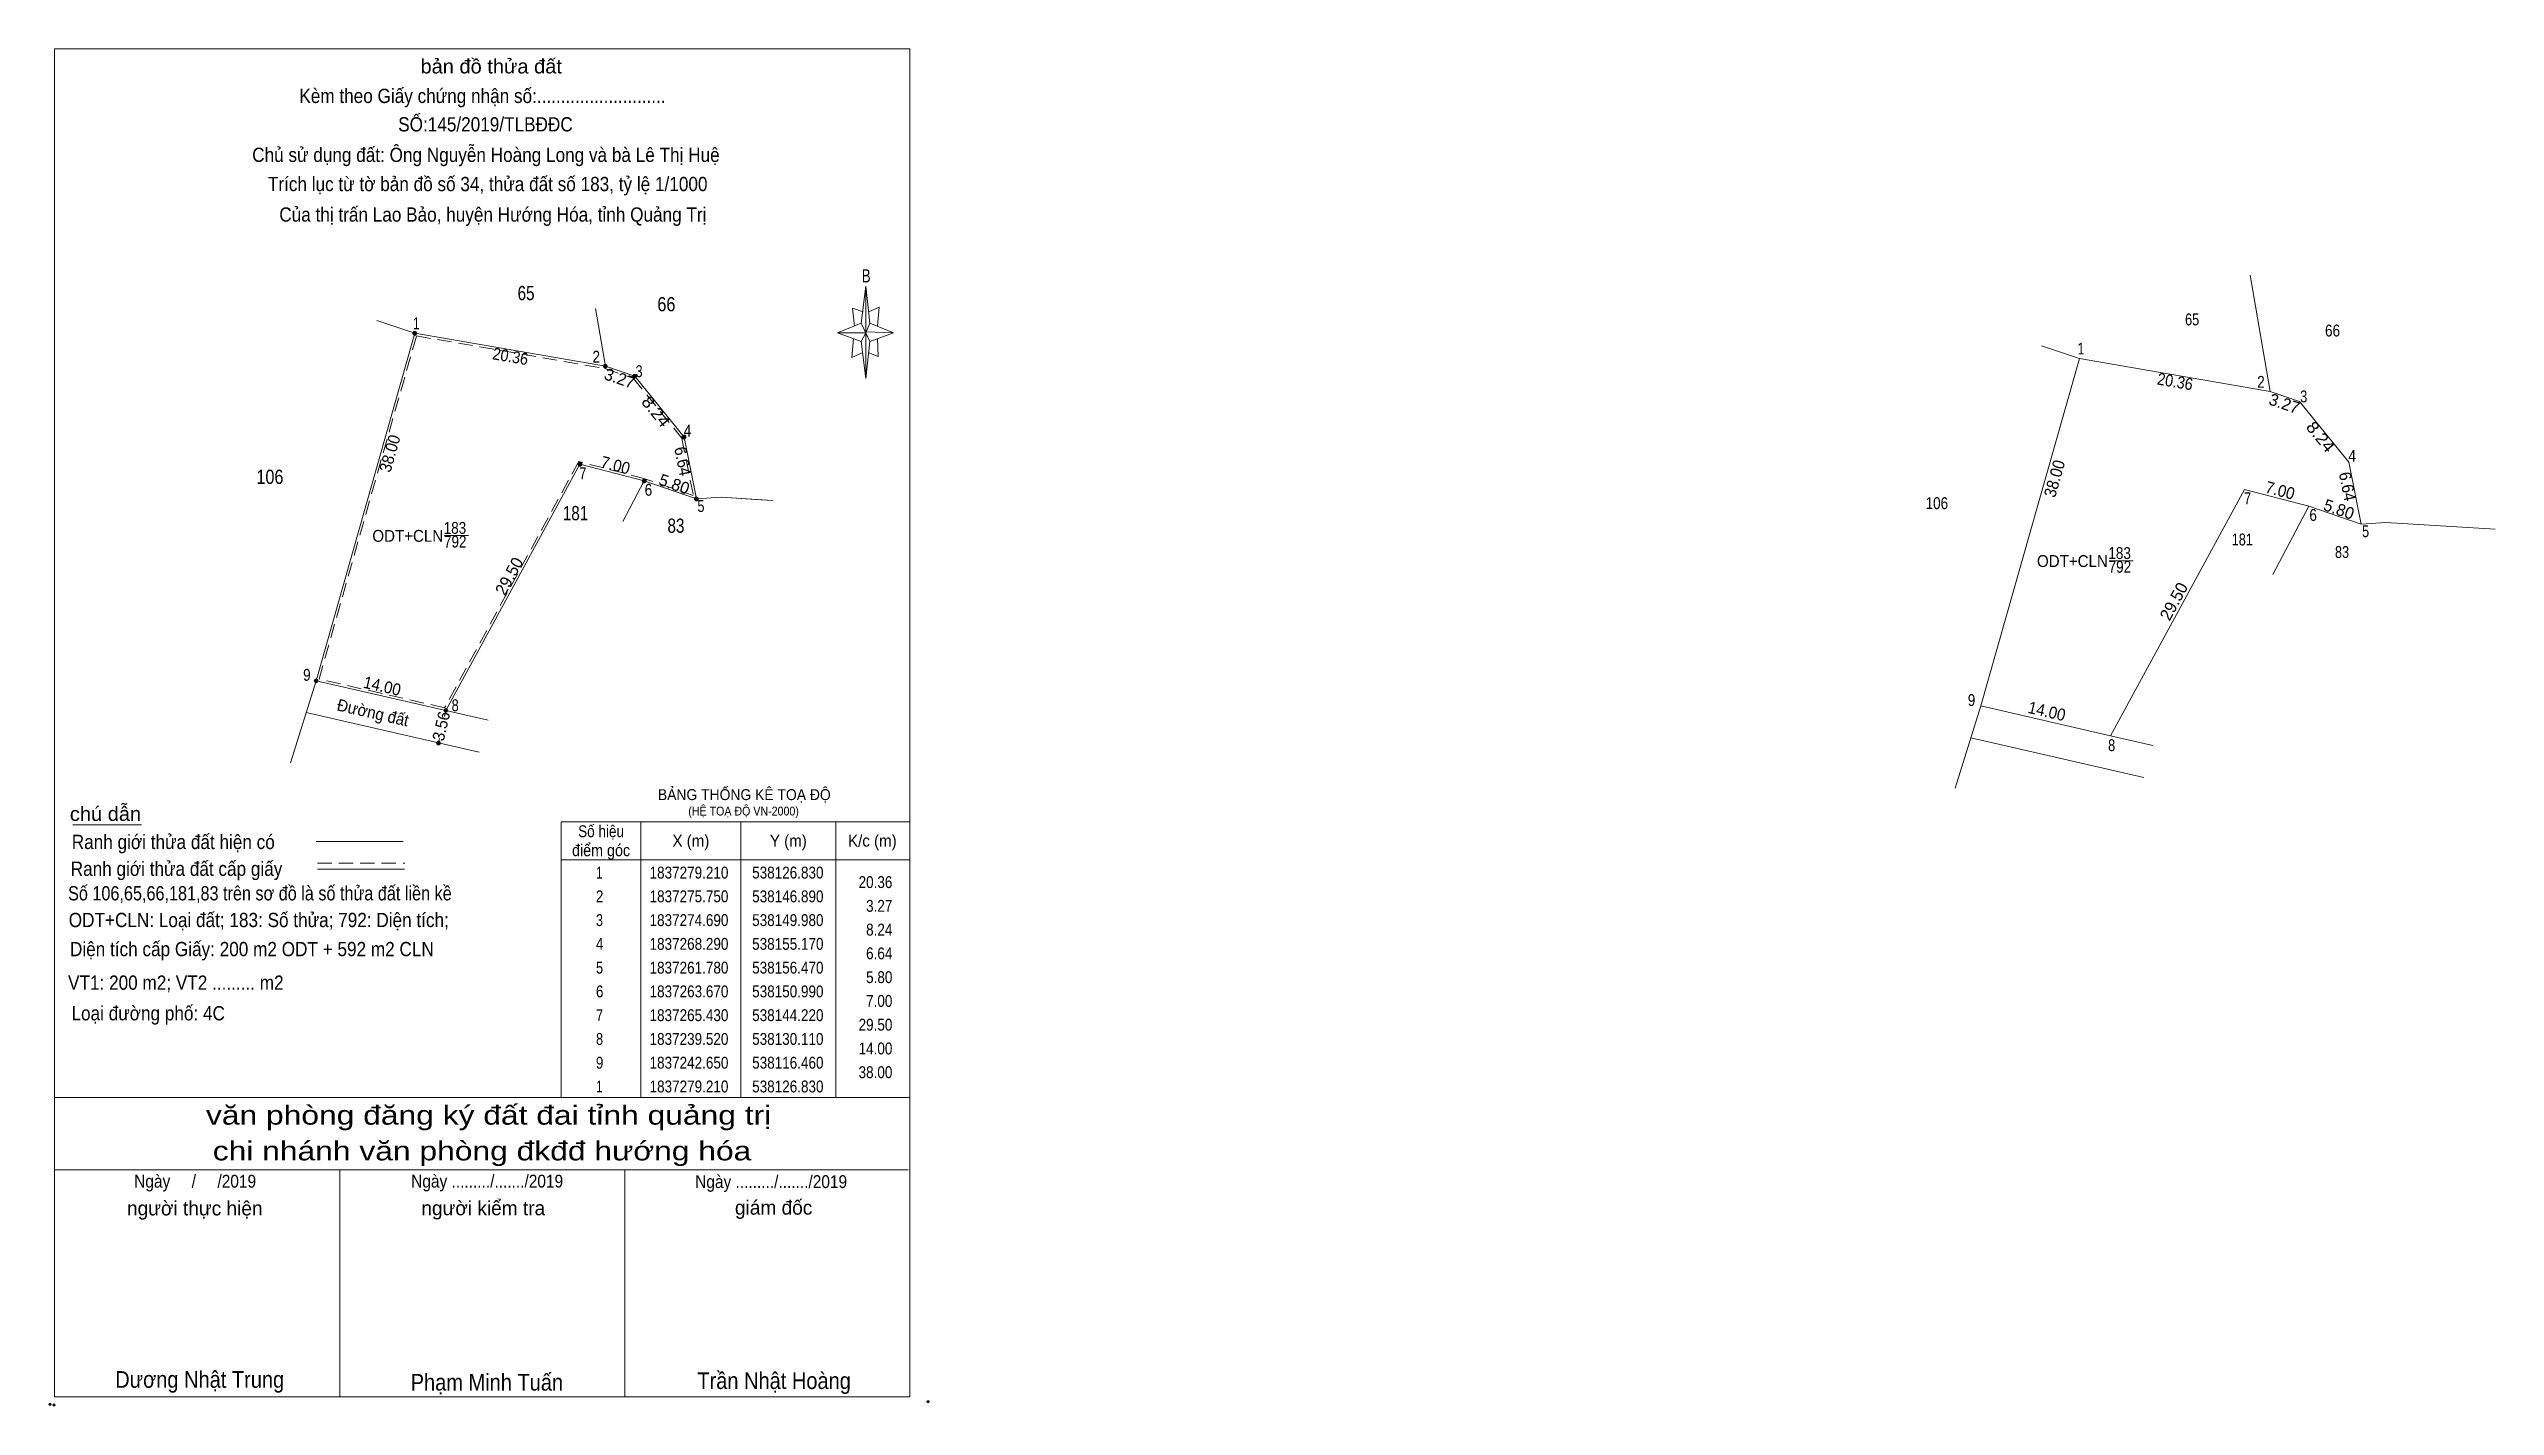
# Model space of a CAD drawing. Header units: metres. Extents: x 537913 to 538171, y 1837169 to 1837312.
import ezdxf
from ezdxf.enums import TextEntityAlignment as Align

# ---------------------------------------------------------------- set-up
doc = ezdxf.new("R2010")
doc.units = ezdxf.units.M
doc.header["$LTSCALE"] = 0.5
doc.header["$PDMODE"] = 32
doc.header["$PDSIZE"] = 0.25
doc.linetypes.add('MEDIUM_DASHED', pattern=[4.5, 3, -1.5])
for name, color, linetype, lineweight in [('1', 7, 'Continuous', 13), ('10', 7, 'Continuous', 13), ('17', 7, 'Continuous', 13), ('5', 7, 'Continuous', 13), ('6', 7, 'Continuous', 13), ('63', 7, 'Continuous', 13)]:
    doc.layers.add(name, color=color, linetype=linetype, lineweight=lineweight)

msp = doc.modelspace()

# ---------------------------------------------------------------- hatches: boundary and pattern name
at = {"layer": '63'}
for points in [[(537951.88, 1837281.86, 1), (537951.48, 1837281.86, 1)], [(537971.94, 1837278.4, 1), (537971.54, 1837278.4, 1)], [(537975.03, 1837277.34, 1), (537974.63, 1837277.34, 1)], [(537980.22, 1837270.94, 1), (537979.82, 1837270.94, 1)], [(537969.27, 1837268.08, 1), (537968.87, 1837268.08, 1)], [(537976.04, 1837266.32, 1), (537975.64, 1837266.32, 1)], [(537981.52, 1837264.43, 1), (537981.12, 1837264.43, 1)], [(537941.51, 1837245.3, 1), (537941.11, 1837245.3, 1)], [(537955.16, 1837242.17, 1), (537954.76, 1837242.17, 1)], [(537954.38, 1837238.76, 1), (537953.98, 1837238.76, 1)]]:
    msp.add_hatch(color=256, dxfattribs=at).paths.add_polyline_path(points)

# ---------------------------------------------------------------- linework, layer by layer
at = {"layer": '1', "linetype": 'MEDIUM_DASHED'}
msp.add_lwpolyline([(537951.86, 1837281.58), (537971.68, 1837278.16), (537974.68, 1837277.13), (537979.79, 1837270.83), (537980.99, 1837264.81), (537975.91, 1837266.56), (537968.94, 1837268.37), (537954.83, 1837242.46), (537941.62, 1837245.48)], close=True, dxfattribs=at)
at = {"layer": '1'}
msp.add_lwpolyline([(538126.83, 1837279.21), (538146.89, 1837275.75), (538149.98, 1837274.69), (538155.17, 1837268.29), (538156.47, 1837261.78), (538150.99, 1837263.67), (538144.22, 1837265.43), (538130.11, 1837239.52), (538116.46, 1837242.65)], close=True, dxfattribs=at)
at = {"layer": '10'}
for p, q in [((538144.81, 1837287.97), (538146.89, 1837275.75)), ((538144.81, 1837287.97), (538146.89, 1837275.75)), ((538144.81, 1837287.97), (538146.89, 1837275.75)), ((538144.81, 1837287.97), (538146.89, 1837275.75)), ((537970.71, 1837284.48), (537971.74, 1837278.4)), ((537951.68, 1837281.86), (537947.68, 1837283.2)), ((537951.68, 1837281.86), (537947.68, 1837283.2)), ((537951.68, 1837281.86), (537947.68, 1837283.2)), ((537951.68, 1837281.86), (537947.68, 1837283.2)), ((537951.68, 1837281.86), (537971.74, 1837278.4)), ((537951.68, 1837281.86), (537971.74, 1837278.4)), ((537951.68, 1837281.86), (537971.74, 1837278.4)), ((537951.68, 1837281.86), (537971.74, 1837278.4)), ((538126.83, 1837279.21), (538122.83, 1837280.55)), ((538126.83, 1837279.21), (538122.83, 1837280.55)), ((538126.83, 1837279.21), (538122.83, 1837280.55)), ((538126.83, 1837279.21), (538122.83, 1837280.55)), ((538126.83, 1837279.21), (538146.89, 1837275.75)), ((538126.83, 1837279.21), (538146.89, 1837275.75)), ((538126.83, 1837279.21), (538146.89, 1837275.75)), ((538126.83, 1837279.21), (538146.89, 1837275.75)), ((537975.84, 1837266.32), (537973.59, 1837262.07)), ((537981.32, 1837264.43), (537975.84, 1837266.32)), ((537981.32, 1837264.43), (537975.84, 1837266.32)), ((537981.32, 1837264.43), (537975.84, 1837266.32)), ((537981.32, 1837264.43), (537975.84, 1837266.32)), ((537981.32, 1837264.43), (537983.92, 1837264.62)), ((537981.32, 1837264.43), (537983.92, 1837264.62)), ((537981.32, 1837264.43), (537983.92, 1837264.62)), ((537981.32, 1837264.43), (537983.92, 1837264.62)), ((537983.92, 1837264.62), (537988.62, 1837264.31)), ((537983.92, 1837264.62), (537989.3, 1837264.28)), ((537983.92, 1837264.62), (537989.34, 1837264.28)), ((538156.47, 1837261.78), (538150.99, 1837263.67)), ((538156.47, 1837261.78), (538150.99, 1837263.67)), ((538156.47, 1837261.78), (538150.99, 1837263.67)), ((538156.47, 1837261.78), (538159.07, 1837261.97)), ((538156.47, 1837261.78), (538159.07, 1837261.97)), ((538156.47, 1837261.78), (538159.07, 1837261.97)), ((538156.47, 1837261.78), (538159.07, 1837261.97)), ((538159.07, 1837261.97), (538170.57, 1837261.24)), ((538159.07, 1837261.97), (538170.57, 1837261.24)), ((538159.07, 1837261.97), (538170.57, 1837261.24)), ((538159.07, 1837261.97), (538170.57, 1837261.24))]:
    msp.add_line(p, q, dxfattribs=at)
for points in [[(537971.74, 1837278.4), (537974.83, 1837277.34), (537980.02, 1837270.94), (537981.32, 1837264.43)], [(537971.74, 1837278.4), (537974.83, 1837277.34), (537980.02, 1837270.94), (537981.32, 1837264.43)], [(537971.74, 1837278.4), (537974.83, 1837277.34), (537980.02, 1837270.94), (537981.32, 1837264.43)], [(537971.74, 1837278.4), (537974.83, 1837277.34), (537980.02, 1837270.94), (537981.32, 1837264.43)], [(538146.89, 1837275.75), (538149.98, 1837274.69), (538155.17, 1837268.29), (538156.47, 1837261.78)], [(538146.89, 1837275.75), (538149.98, 1837274.69), (538155.17, 1837268.29), (538156.47, 1837261.78)], [(538146.89, 1837275.75), (538149.98, 1837274.69), (538155.17, 1837268.29), (538156.47, 1837261.78)], [(538146.89, 1837275.75), (538149.98, 1837274.69), (538155.17, 1837268.29), (538156.47, 1837261.78)], [(538156.47, 1837261.78), (538150.99, 1837263.67), (538147.19, 1837256.49)]]:
    msp.add_lwpolyline(points, dxfattribs=at)
at = {"layer": '17'}
for p, q in [((537941.31, 1837245.3), (537951.68, 1837281.86)), ((538116.46, 1837242.65), (538126.83, 1837279.21)), ((537954.96, 1837242.17), (537969.07, 1837268.08)), ((537969.07, 1837268.08), (537975.84, 1837266.32)), ((538130.11, 1837239.52), (538144.22, 1837265.43)), ((538144.22, 1837265.43), (538150.99, 1837263.67)), ((537941.31, 1837245.3), (537938.62, 1837236.67)), ((537940.27, 1837241.95), (537958.45, 1837237.78)), ((538116.46, 1837242.65), (538113.77, 1837234.02)), ((538115.42, 1837239.3), (538133.6, 1837235.13)), ((537915.71, 1837230.15), (537922.95, 1837230.15))]:
    msp.add_line(p, q, dxfattribs=at)
for points in [[(537941.31, 1837245.3), (537954.96, 1837242.17), (537959.4, 1837241.15)], [(538116.46, 1837242.65), (538130.11, 1837239.52), (538134.55, 1837238.5)]]:
    msp.add_lwpolyline(points, dxfattribs=at)
at = {"layer": '5'}
for p, q in [((537998.66, 1837282.91), (537999.16, 1837286.81)), ((537998.66, 1837281.01), (537996.16, 1837281.91)), ((537999.56, 1837282.91), (538002.06, 1837281.91)), ((537999.56, 1837281.01), (537999.16, 1837277.11)), ((538000.46, 1837279.41), (537999.46, 1837279.81)), ((538000.36, 1837281.31), (538000.46, 1837279.41)), ((537913.79, 1837201.47), (538003.79, 1837201.47)), ((537913.79, 1837193.87), (538003.59, 1837193.87)), ((537913.79, 1837193.87), (538003.59, 1837193.87)), ((537913.79, 1837193.87), (538003.59, 1837193.87)), ((537943.79, 1837169.97), (537943.79, 1837193.87)), ((537973.79, 1837169.97), (537973.79, 1837193.87))]:
    msp.add_line(p, q, dxfattribs=at)
for points in [[(537913.79, 1837311.77), (538003.79, 1837311.77), (538003.79, 1837169.97), (537913.79, 1837169.97)], [(537999.16, 1837286.81), (537999.56, 1837282.91), (537999.16, 1837281.91)], [(537999.16, 1837281.91), (537996.16, 1837281.91), (537998.66, 1837282.91), (537999.56, 1837281.01), (538002.06, 1837281.91), (537999.16, 1837282.01)], [(537999.16, 1837281.91), (537999.16, 1837277.11), (537998.66, 1837281.01)]]:
    msp.add_lwpolyline(points, close=True, dxfattribs=at)
for points in [[(537998.86, 1837284.11), (537997.76, 1837284.51), (537997.96, 1837282.61)], [(537999.46, 1837284.11), (538000.56, 1837284.61), (538000.36, 1837282.61)], [(537999.16, 1837281.91), (537998.66, 1837282.91), (537996.16, 1837281.91)], [(537999.16, 1837281.91), (537999.56, 1837281.01), (538002.06, 1837281.91)], [(537997.86, 1837281.31), (537997.66, 1837279.31), (537998.76, 1837279.81)], [(538003.79, 1837169.97), (537913.79, 1837169.97), (537913.79, 1837193.87)]]:
    msp.add_lwpolyline(points, dxfattribs=at)
for p in [(537913.32, 1837169.2), (537913.72, 1837169.13)]:
    msp.add_point(p, dxfattribs=at)
at = {"layer": '6'}
for p, q in [((537941.31, 1837228.41), (537950.45, 1837228.41)), ((537941.45, 1837225.48), (537950.59, 1837225.48))]:
    msp.add_line(p, q, dxfattribs=at)
at = {"layer": '6', "linetype": 'MEDIUM_DASHED'}
msp.add_line((537941.45, 1837226.1), (537950.65, 1837226.1), dxfattribs=at)
at = {"layer": '6'}
msp.add_point((538005.69, 1837169.47), dxfattribs=at)
at = {"layer": '63'}
for p, q in [((537954.8, 1837260.58), (537957.33, 1837260.58)), ((538129.95, 1837257.93), (538132.48, 1837257.93)), ((537954.82, 1837241.55), (537954.96, 1837242.17)), ((537954.18, 1837238.76), (537954.29, 1837239.24)), ((537975.49, 1837230.47), (537975.49, 1837201.47)), ((537985.99, 1837230.47), (537985.99, 1837201.47)), ((537995.99, 1837230.47), (537995.99, 1837201.47)), ((537967.09, 1837226.47), (538003.79, 1837226.47))]:
    msp.add_line(p, q, dxfattribs=at)
msp.add_lwpolyline([(537967.09, 1837230.47), (538003.79, 1837230.47), (538003.79, 1837201.47), (537967.09, 1837201.47)], close=True, dxfattribs=at)
for centre in [(537951.68, 1837281.86), (537971.74, 1837278.4), (537974.83, 1837277.34), (537980.02, 1837270.94), (537969.07, 1837268.08), (537975.84, 1837266.32), (537981.32, 1837264.43), (537941.31, 1837245.3), (537954.96, 1837242.17), (537954.18, 1837238.76)]:
    msp.add_circle(centre, 0.2, dxfattribs=at)

# ---------------------------------------------------------------- texts
at = {"layer": '1'}
for s, width, p in [('ODT+CLN', 0.95, (537950.95, 1837259.92)), ('183', 0.85, (537955.915, 1837260.76)), ('792', 0.85, (537955.945, 1837259.32)), ('183', 0.85, (538131.065, 1837258.11)), ('ODT+CLN', 0.95, (538126.1, 1837257.27)), ('792', 0.85, (538131.095, 1837256.67))]:
    msp.add_text(s, height=1.25, dxfattribs=dict(at, width=width)).set_placement(p, align=Align.CENTER)
for s, height, width, p in [('BẢNG THỐNG KÊ TOẠ ĐỘ ', 1.15, 0.95, (537977.27, 1837232.75)), ('(HỆ TOẠ ĐỘ VN-2000)', 0.93, 0.9, (537980.47, 1837231.13))]:
    msp.add_text(s, height=height, dxfattribs=dict(at, width=width)).set_placement(p)
at = {"layer": '5'}
for s, height, width, p in [('bản đồ thửa đất', 1.5, 1.05, (537959.73, 1837309.19)), ('Kèm theo Giấy chứng nhận số:...........................', 1.5, 0.9, (537958.81, 1837306.08)), ('SỐ:145/2019/TLBĐĐC', 1.5, 0.9, (537959.125, 1837303.09)), ('Chủ sử dụng đất: Ông Nguyễn Hoàng Long và bà Lê Thị Huệ', 1.5, 0.9, (537959.175, 1837299.88)), ('Trích lục từ tờ bản đồ số 34, thửa đất số 183, tỷ lệ 1/1000 ', 1.5, 0.9, (537959.61, 1837296.81)), ('Của thị trấn Lao Bảo, huyện Hướng Hóa, tỉnh Quảng Trị', 1.5, 0.9, (537959.905, 1837293.6)), ('B', 1.378, 0.75, (537999.19, 1837287.21)), ('văn phòng đăng ký đất đai tỉnh quảng trị', 2, 1.25, (537959.455, 1837198.61)), ('chi nhánh văn phòng đkđđ hướng hóa', 2, 1.25, (537958.765, 1837194.85)), ('Ngày     /     /2019', 1.35, 0.9, (537928.58, 1837191.98)), ('Ngày ........./......./2019', 1.35, 0.9, (537959.305, 1837191.99)), ('Ngày ........./......./2019', 1.35, 0.9, (537989.185, 1837191.94)), ('Dương Nhật Trung', 1.75, 0.9, (537929.06, 1837170.93)), ('Phạm Minh Tuấn', 1.75, 0.9, (537959.275, 1837170.63)), ('Trần Nhật Hoàng', 1.75, 0.9, (537989.495, 1837170.8))]:
    msp.add_text(s, height=height, dxfattribs=dict(at, width=width)).set_placement(p, align=Align.CENTER)
for s, p in [('người thực hiện', (537928.54, 1837189.06)), ('người kiểm tra', (537958.895, 1837189.08)), ('giám đốc', (537989.445, 1837189.14))]:
    msp.add_text(s, height=1.5, dxfattribs=at).set_placement(p, align=Align.CENTER)
at = {"layer": '6'}
for s, width, p in [('chú dẫn', 1.05, (537915.4, 1837230.56)), ('Ranh giới thửa đất hiện có ', 0.9, (537915.6, 1837227.6)), ('Ranh giới thửa đất cấp giấy', 0.9, (537915.49, 1837224.78)), ('Số 106,65,66,181,83 trên sơ đồ là số thửa đất liền kề', 0.85, (537915.21, 1837222.2)), ('ODT+CLN: Loại đất; 183: Số thửa; 792: Diện tích;', 0.9, (537915.28, 1837219.39)), ('Diện tích cấp Giấy: 200 m2 ODT + 592 m2 CLN', 0.9, (537915.41, 1837216.33)), ('VT1: 200 m2; VT2 ......... m2', 0.9, (537915.21, 1837212.8)), ('Loại đường phố: 4C', 0.9, (537915.57, 1837209.58))]:
    msp.add_text(s, height=1.5, dxfattribs=dict(at, width=width)).set_placement(p)
at = {"layer": '63'}
for s, height, width, p in [('65', 1.5, 0.8, (537964.29, 1837285.34)), ('66', 1.5, 0.85, (537979.11, 1837284.17)), (' 1', 1.25, 0.75, (537952.2, 1837282.28)), ('65', 1.25, 0.8, (538139.44, 1837282.69)), ('66', 1.25, 0.85, (538154.26, 1837281.52)), (' 2', 1.25, 0.85, (537971.18, 1837278.77)), (' 1', 1.25, 0.75, (538127.35, 1837279.63)), (' 3', 1.25, 0.8, (537975.66, 1837277.24)), (' 2', 1.25, 0.85, (538146.33, 1837276.12)), (' 3', 1.25, 0.8, (538150.81, 1837274.59)), (' 4', 1.25, 0.85, (537980.78, 1837270.99)), (' 4', 1.25, 0.85, (538155.93, 1837268.34)), ('106', 1.5, 0.85, (537937.87, 1837266.01)), (' 7', 1.25, 0.8, (537969.75, 1837266.51)), (' 6', 1.25, 0.85, (537976.67, 1837264.77)), (' 5', 1.25, 0.8, (537982.17, 1837263.06)), ('106', 1.25, 0.85, (538113.02, 1837263.36)), (' 7', 1.25, 0.8, (538144.9, 1837263.86)), ('181', 1.5, 0.8, (537969.94, 1837262.19)), ('83', 1.5, 0.8, (537980.06, 1837260.87)), (' 6', 1.25, 0.85, (538151.82, 1837262.12)), (' 5', 1.25, 0.8, (538157.32, 1837260.41)), ('181', 1.25, 0.8, (538145.09, 1837259.54)), ('83', 1.25, 0.8, (538155.21, 1837258.22)), (' 9', 1.25, 0.85, (537940.73, 1837245.3)), (' 8', 1.25, 0.8, (537956.31, 1837242.1)), (' 9', 1.25, 0.85, (538115.88, 1837242.65)), (' 8', 1.25, 0.8, (538130.6, 1837237.9)), ('20.36', 1.25, 0.85, (538001.94, 1837223.5)), ('3.27', 1.25, 0.85, (538001.94, 1837221)), ('8.24', 1.25, 0.85, (538001.94, 1837218.5)), ('6.64', 1.25, 0.85, (538001.94, 1837216)), ('5.80', 1.25, 0.85, (538001.94, 1837213.5)), ('7.00', 1.25, 0.85, (538001.94, 1837211)), ('29.50', 1.25, 0.85, (538001.94, 1837208.5)), ('14.00', 1.25, 0.85, (538001.94, 1837206)), ('38.00', 1.25, 0.85, (538001.94, 1837203.5))]:
    msp.add_text(s, height=height, dxfattribs=dict(at, width=width)).set_placement(p, align=Align.RIGHT)
for s, rotation, width, p in [('20.36', 350.214, 0.9, (537961.6488, 1837278.8142)), ('20.36', 350.214, 0.9, (538136.7988, 1837276.1642)), ('8.24', 309.04, 1.1, (537976.5753, 1837273.2237)), ('8.24', 309.04, 1.1, (538151.7253, 1837270.5737)), ('38.00', 74.164, 0.95, (537949.6644, 1837269.0495)), ('7.00', 345.427, 0.95, (537972.6477, 1837267.3754)), ('6.64', 281.293, 0.95, (537979.2791, 1837268.2724)), ('38.00', 74.164, 0.95, (538124.8144, 1837266.3995)), ('7.00', 345.427, 0.95, (538147.7977, 1837264.7254)), ('6.64', 281.293, 0.95, (538154.4291, 1837265.6224)), ('14.00', 347.085, 0.95, (537948.1253, 1837244.1431)), ('Đường đất', 347.085, 0.95, (537947.1503, 1837241.342)), ('3.56', 77.116, 0.95, (537955.0733, 1837240.3906)), ('14.00', 347.085, 0.95, (538123.2753, 1837241.4931))]:
    msp.add_text(s, height=1.25, rotation=rotation, dxfattribs=dict(at, width=width)).set_placement(p, align=Align.CENTER)
for s, rotation, p in [('3.27', 341.066, (537973.0472, 1837276.523)), ('3.27', 341.066, (538148.1972, 1837273.873)), ('5.80', 340.971, (537978.7912, 1837265.4019)), ('5.80', 340.971, (538153.9412, 1837262.7519)), ('29.50', 61.428, (537962.1698, 1837256.0111)), ('29.50', 61.428, (538137.3198, 1837253.3611))]:
    msp.add_text(s, height=1.25, rotation=rotation, dxfattribs=at).set_placement(p, align=Align.CENTER)
for s, width, p in [('điểm góc', 0.9, (537971.29, 1837226.85)), ('Số hiệu', 0.85, (537971.29, 1837228.85)), ('X (m)', 0.95, (537980.74, 1837227.85)), ('Y (m)', 0.95, (537990.995, 1837227.85)), ('K/c (m)', 0.95, (537999.835, 1837227.85)), (' 1', 0.75, (537970.94, 1837224.5)), ('1837279.210', 0.85, (537980.54, 1837224.5)), ('538126.830', 0.85, (537990.94, 1837224.5)), (' 2', 0.85, (537970.945, 1837222)), ('1837275.750', 0.85, (537980.54, 1837222)), ('538146.890', 0.85, (537990.94, 1837222)), (' 3', 0.8, (537970.935, 1837219.5)), ('1837274.690', 0.85, (537980.54, 1837219.5)), ('538149.980', 0.85, (537990.94, 1837219.5)), (' 4', 0.85, (537970.94, 1837217)), ('1837268.290', 0.85, (537980.54, 1837217)), ('538155.170', 0.85, (537990.94, 1837217)), (' 5', 0.8, (537970.945, 1837214.5)), ('1837261.780', 0.85, (537980.54, 1837214.5)), ('538156.470', 0.85, (537990.94, 1837214.5)), (' 6', 0.85, (537970.945, 1837212)), ('1837263.670', 0.85, (537980.54, 1837212)), ('538150.990', 0.85, (537990.94, 1837212)), (' 7', 0.8, (537970.945, 1837209.5)), ('1837265.430', 0.85, (537980.54, 1837209.5)), ('538144.220', 0.85, (537990.94, 1837209.5)), (' 8', 0.8, (537970.945, 1837207)), ('1837239.520', 0.85, (537980.54, 1837207)), ('538130.110', 0.85, (537990.94, 1837207)), (' 9', 0.85, (537970.94, 1837204.5)), ('1837242.650', 0.85, (537980.54, 1837204.5)), ('538116.460', 0.85, (537990.94, 1837204.5)), (' 1', 0.75, (537970.94, 1837202)), ('1837279.210', 0.85, (537980.54, 1837202)), ('538126.830', 0.85, (537990.94, 1837202))]:
    msp.add_text(s, height=1.25, dxfattribs=dict(at, width=width)).set_placement(p, align=Align.CENTER)

doc.saveas('drawing.dxf')
